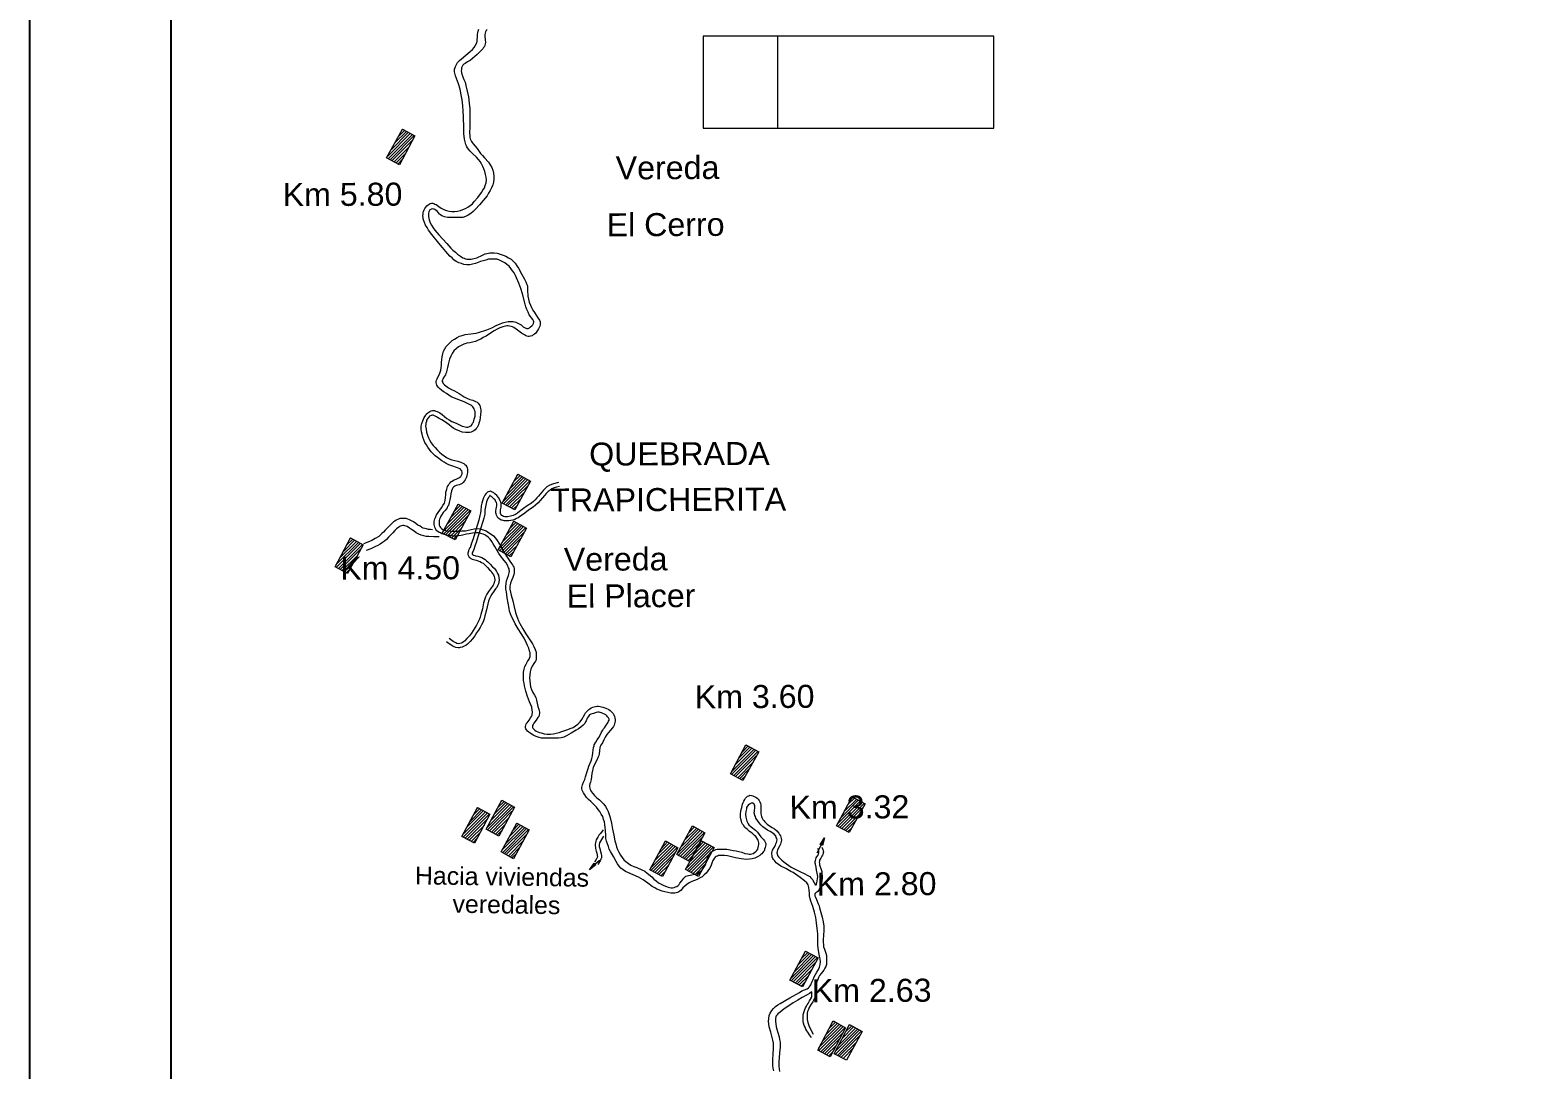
# Model space of a CAD drawing. Header units: metres. Extents: x 227 to 376, y 149 to 264.
# Drawn here: x 227.17 to 237.99, y 242.1 to 249.68 of the extents above; entities that cross this region are included whole.
import ezdxf

# ---------------------------------------------------------------- set-up
doc = ezdxf.new("R2010")
doc.units = ezdxf.units.M
for name, color, linetype, lineweight in [('Cartografia', 251, 'Continuous', 13), ('Esquemas', 7, 'Continuous', 25), ('Quebrada', 4, 'Continuous', 13), ('textos', 7, 'Continuous', 13), ('Via', 21, 'Continuous', 13)]:
    doc.layers.add(name, color=color, linetype=linetype, lineweight=lineweight)
doc.styles.add('Textos Catografia', font='arial.ttf')

msp = doc.modelspace()

# ---------------------------------------------------------------- linework, layer by layer
at = {"layer": 'Cartografia'}
for points in [[(232.083, 249.632), (232.083, 248.963), (234.2, 248.963), (234.2, 249.632)], [(229.775, 248.745), (229.89, 248.955), (229.981, 248.906), (229.868, 248.694)], [(230.617, 246.229), (230.732, 246.439), (230.825, 246.388), (230.71, 246.179)], [(230.181, 246.011), (230.296, 246.221), (230.389, 246.173), (230.274, 245.961)], [(230.589, 245.888), (230.703, 246.098), (230.794, 246.047), (230.681, 245.838)], [(229.4, 245.765), (229.513, 245.975), (229.604, 245.926), (229.491, 245.715)], [(232.281, 244.256), (232.394, 244.468), (232.487, 244.417), (232.372, 244.208)], [(233.054, 243.877), (233.169, 244.089), (233.262, 244.038), (233.147, 243.828)], [(230.324, 243.8), (230.437, 244.01), (230.528, 243.962), (230.415, 243.75)], [(230.502, 243.853), (230.615, 244.064), (230.708, 244.014), (230.593, 243.802)], [(230.609, 243.687), (230.724, 243.897), (230.814, 243.849), (230.701, 243.637)], [(231.89, 243.667), (232.005, 243.877), (232.095, 243.826), (231.983, 243.617)], [(231.694, 243.556), (231.807, 243.768), (231.898, 243.717), (231.785, 243.508)], [(231.954, 243.558), (232.069, 243.768), (232.162, 243.719), (232.047, 243.508)], [(232.935, 243.742), (232.967, 243.79), (232.951, 243.734)], [(231.301, 243.592), (231.254, 243.556), (231.287, 243.604)], [(232.715, 242.753), (232.828, 242.963), (232.921, 242.914), (232.806, 242.703)], [(232.917, 242.243), (233.03, 242.455), (233.12, 242.404), (233.007, 242.194)], [(233.036, 242.216), (233.149, 242.428), (233.241, 242.378), (233.126, 242.168)]]:
    msp.add_lwpolyline(points, close=True, dxfattribs=at)
for points in [[(232.624, 249.632), (232.624, 248.963)], [(229.886, 248.949), (229.89, 248.955)], [(229.784, 248.759), (229.947, 248.924)], [(229.786, 248.739), (229.963, 248.916)], [(229.8, 248.731), (229.977, 248.908)], [(229.81, 248.807), (229.933, 248.93)], [(229.814, 248.723), (229.965, 248.874)], [(229.834, 248.854), (229.921, 248.938)], [(229.86, 248.9), (229.905, 248.946)], [(229.828, 248.714), (229.939, 248.827)], [(229.842, 248.708), (229.915, 248.779)], [(229.856, 248.7), (229.888, 248.733)], [(230.627, 246.243), (230.79, 246.409)], [(230.627, 246.223), (230.804, 246.401)], [(230.641, 246.215), (230.818, 246.392)], [(230.651, 246.29), (230.776, 246.415)], [(230.655, 246.209), (230.806, 246.358)], [(230.677, 246.338), (230.762, 246.423)], [(230.701, 246.384), (230.748, 246.431)], [(230.728, 246.433), (230.734, 246.439)], [(230.671, 246.201), (230.782, 246.312)], [(230.683, 246.193), (230.756, 246.263)], [(230.189, 246.025), (230.354, 246.191)], [(230.193, 246.005), (230.369, 246.183)], [(230.205, 245.999), (230.383, 246.175)], [(230.215, 246.074), (230.34, 246.199)], [(230.219, 245.991), (230.371, 246.142)], [(230.242, 246.122), (230.326, 246.205)], [(230.268, 246.169), (230.312, 246.213)], [(230.292, 246.215), (230.298, 246.221)], [(230.697, 246.185), (230.73, 246.215)], [(230.235, 245.983), (230.346, 246.094)], [(230.25, 245.975), (230.32, 246.047)], [(230.597, 245.902), (230.762, 246.068)], [(230.599, 245.882), (230.776, 246.06)], [(230.613, 245.874), (230.79, 246.052)], [(230.623, 245.949), (230.748, 246.074)], [(230.649, 245.997), (230.734, 246.082)], [(230.673, 246.043), (230.72, 246.09)], [(230.699, 246.092), (230.705, 246.098)], [(229.406, 245.779), (229.572, 245.945)], [(229.408, 245.759), (229.586, 245.937)], [(229.422, 245.751), (229.6, 245.928)], [(229.433, 245.828), (229.558, 245.953)], [(229.459, 245.874), (229.543, 245.961)], [(229.483, 245.922), (229.529, 245.967)], [(229.509, 245.969), (229.515, 245.975)], [(230.262, 245.967), (230.294, 245.999)], [(230.627, 245.868), (230.778, 246.017)], [(230.641, 245.86), (230.752, 245.971)], [(229.437, 245.745), (229.588, 245.896)], [(229.451, 245.737), (229.562, 245.848)], [(230.655, 245.852), (230.728, 245.922)], [(230.669, 245.844), (230.701, 245.874)], [(229.465, 245.729), (229.535, 245.799)], [(229.481, 245.721), (229.511, 245.753)], [(232.289, 244.27), (232.453, 244.436)], [(232.289, 244.25), (232.467, 244.428)], [(232.305, 244.244), (232.481, 244.419)], [(232.313, 244.319), (232.438, 244.444)], [(232.34, 244.367), (232.424, 244.452)], [(232.366, 244.413), (232.41, 244.46)], [(232.39, 244.462), (232.396, 244.466)], [(232.319, 244.236), (232.469, 244.387)], [(232.334, 244.228), (232.444, 244.339)], [(232.348, 244.22), (232.418, 244.292)], [(232.362, 244.214), (232.392, 244.244)], [(233.165, 244.083), (233.171, 244.087)], [(230.33, 243.814), (230.496, 243.98)], [(230.356, 243.863), (230.482, 243.988)], [(230.383, 243.909), (230.467, 243.994)], [(230.409, 243.957), (230.453, 244.002)], [(230.435, 244.004), (230.439, 244.01)], [(230.51, 243.867), (230.673, 244.032)], [(230.51, 243.847), (230.687, 244.024)], [(230.524, 243.84), (230.701, 244.016)], [(230.534, 243.915), (230.659, 244.04)], [(230.54, 243.832), (230.689, 243.984)], [(230.56, 243.962), (230.645, 244.046)], [(230.586, 244.01), (230.631, 244.054)], [(230.611, 244.056), (230.617, 244.062)], [(233.062, 243.891), (233.227, 244.056)], [(233.064, 243.873), (233.241, 244.048)], [(233.078, 243.865), (233.255, 244.04)], [(233.088, 243.939), (233.213, 244.064)], [(233.092, 243.857), (233.243, 244.008)], [(233.114, 243.986), (233.199, 244.07)], [(233.138, 244.034), (233.185, 244.079)], [(230.334, 243.794), (230.51, 243.972)], [(230.348, 243.786), (230.524, 243.964)], [(230.361, 243.778), (230.512, 243.931)], [(230.377, 243.772), (230.488, 243.883)], [(230.552, 243.824), (230.665, 243.935)], [(230.568, 243.816), (230.639, 243.887)], [(230.643, 243.748), (230.768, 243.873)], [(230.669, 243.796), (230.754, 243.881)], [(230.695, 243.844), (230.74, 243.889)], [(230.72, 243.891), (230.726, 243.897)], [(232.001, 243.871), (232.005, 243.875)], [(233.108, 243.849), (233.219, 243.96)], [(233.12, 243.84), (233.193, 243.913)], [(230.391, 243.764), (230.461, 243.834)], [(230.405, 243.756), (230.435, 243.788)], [(230.582, 243.808), (230.613, 243.84)], [(230.617, 243.701), (230.782, 243.865)], [(230.619, 243.681), (230.796, 243.859)], [(230.633, 243.673), (230.81, 243.851)], [(230.647, 243.667), (230.798, 243.816)], [(230.663, 243.659), (230.774, 243.77)], [(231.353, 243.849), (231.335, 243.822), (231.323, 243.808), (231.315, 243.794), (231.309, 243.786), (231.303, 243.776), (231.299, 243.766), (231.297, 243.754), (231.295, 243.744), (231.295, 243.732), (231.297, 243.721), (231.297, 243.711), (231.303, 243.693), (231.307, 243.679), (231.309, 243.665), (231.309, 243.659), (231.311, 243.655), (231.309, 243.647), (231.309, 243.643), (231.307, 243.639), (231.303, 243.633), (231.301, 243.627), (231.291, 243.615)], [(231.357, 243.802), (231.341, 243.778), (231.333, 243.766), (231.327, 243.754), (231.325, 243.742), (231.325, 243.727), (231.329, 243.713), (231.331, 243.699), (231.339, 243.673), (231.341, 243.659), (231.341, 243.645), (231.337, 243.633), (231.331, 243.621), (231.323, 243.608), (231.315, 243.596)], [(231.803, 243.762), (231.809, 243.766)], [(231.898, 243.679), (232.061, 243.844)], [(231.9, 243.661), (232.077, 243.836)], [(231.914, 243.653), (232.091, 243.828)], [(231.924, 243.727), (232.047, 243.853)], [(231.928, 243.645), (232.079, 243.796)], [(231.948, 243.776), (232.035, 243.861)], [(231.974, 243.822), (232.019, 243.869)], [(232.065, 243.762), (232.071, 243.768)], [(233.134, 243.834), (233.167, 243.865)], [(230.677, 243.651), (230.748, 243.723)], [(230.689, 243.643), (230.722, 243.675)], [(231.7, 243.572), (231.866, 243.736)], [(231.702, 243.552), (231.88, 243.73)], [(231.716, 243.544), (231.894, 243.721)], [(231.726, 243.619), (231.851, 243.744)], [(231.73, 243.536), (231.882, 243.687)], [(231.753, 243.667), (231.837, 243.752)], [(231.779, 243.713), (231.823, 243.76)], [(231.942, 243.637), (232.053, 243.748)], [(231.956, 243.631), (232.029, 243.701)], [(231.962, 243.572), (232.128, 243.736)], [(231.966, 243.552), (232.142, 243.73)], [(231.97, 243.623), (232.003, 243.655)], [(231.978, 243.544), (232.156, 243.721)], [(231.989, 243.619), (232.114, 243.744)], [(231.993, 243.538), (232.144, 243.687)], [(232.015, 243.667), (232.1, 243.752)], [(232.041, 243.715), (232.085, 243.76)], [(232.943, 243.738), (232.911, 243.677)], [(231.293, 243.598), (231.327, 243.627)], [(231.744, 243.528), (231.855, 243.641)], [(231.759, 243.522), (231.831, 243.592)], [(232.009, 243.53), (232.12, 243.641)], [(232.023, 243.522), (232.093, 243.592)], [(232.035, 243.514), (232.067, 243.546)], [(231.775, 243.514), (231.805, 243.544)], [(232.723, 242.767), (232.886, 242.931)], [(232.723, 242.747), (232.9, 242.925)], [(232.739, 242.739), (232.915, 242.917)], [(232.749, 242.814), (232.872, 242.939)], [(232.773, 242.862), (232.858, 242.947)], [(232.8, 242.91), (232.844, 242.955)], [(232.824, 242.957), (232.83, 242.963)], [(232.753, 242.731), (232.902, 242.882)], [(232.767, 242.725), (232.878, 242.836)], [(232.781, 242.717), (232.852, 242.787)], [(232.796, 242.709), (232.826, 242.741)], [(232.923, 242.259), (233.088, 242.422)], [(232.925, 242.239), (233.102, 242.414)], [(232.939, 242.231), (233.116, 242.408)], [(232.949, 242.305), (233.074, 242.43)], [(232.953, 242.223), (233.104, 242.374)], [(232.975, 242.354), (233.06, 242.438)], [(233.001, 242.4), (233.046, 242.446)], [(233.026, 242.448), (233.032, 242.452)], [(233.044, 242.233), (233.207, 242.396)], [(233.046, 242.212), (233.221, 242.39)], [(233.06, 242.204), (233.237, 242.382)], [(233.07, 242.279), (233.195, 242.404)], [(233.094, 242.327), (233.179, 242.412)], [(233.12, 242.376), (233.165, 242.42)], [(233.145, 242.422), (233.151, 242.426)], [(232.967, 242.216), (233.078, 242.327)], [(232.981, 242.208), (233.054, 242.279)], [(233.074, 242.198), (233.225, 242.348)], [(233.088, 242.19), (233.199, 242.301)], [(233.102, 242.182), (233.173, 242.253)], [(232.997, 242.2), (233.028, 242.231)]]:
    msp.add_lwpolyline(points, dxfattribs=at)
for points in [[(232.935, 243.742), (232.967, 243.79), (232.951, 243.734)], [(231.301, 243.592), (231.254, 243.556), (231.287, 243.604)]]:
    msp.add_solid(points, dxfattribs=at)
at = {"layer": 'Esquemas'}
for points in [[(227.174, 264.129), (257.815, 264.129), (257.815, 234.131), (227.174, 234.131)], [(228.203, 234.774), (243.042, 234.774), (243.042, 261.345), (228.203, 261.345)]]:
    msp.add_lwpolyline(points, close=True, dxfattribs=at)
at = {"layer": 'Quebrada'}
for points in [[(231.028, 246.38), (230.992, 246.37), (230.976, 246.364), (230.96, 246.358), (230.944, 246.348), (230.931, 246.336), (230.919, 246.324), (230.907, 246.31), (230.883, 246.281), (230.871, 246.267), (230.859, 246.253), (230.845, 246.241), (230.831, 246.229), (230.8, 246.209), (230.772, 246.189), (230.744, 246.167), (230.73, 246.156), (230.714, 246.146), (230.697, 246.14), (230.677, 246.134), (230.657, 246.13), (230.637, 246.13), (230.627, 246.132), (230.619, 246.136), (230.613, 246.14), (230.609, 246.146), (230.605, 246.152), (230.605, 246.179), (230.609, 246.199), (230.609, 246.229), (230.607, 246.237), (230.603, 246.245), (230.601, 246.253), (230.591, 246.269), (230.578, 246.284), (230.564, 246.298), (230.556, 246.304), (230.548, 246.31), (230.54, 246.312), (230.532, 246.316), (230.524, 246.314), (230.516, 246.312), (230.51, 246.308), (230.504, 246.302), (230.498, 246.296), (230.492, 246.288), (230.482, 246.267), (230.474, 246.247), (230.469, 246.229), (230.465, 246.209), (230.461, 246.175), (230.459, 246.158), (230.455, 246.14), (230.447, 246.106), (230.425, 246.035), (230.405, 245.969), (230.393, 245.937), (230.383, 245.904)], [(231.036, 246.35), (231.014, 246.346), (230.996, 246.34), (230.98, 246.334), (230.966, 246.324), (230.952, 246.314), (230.938, 246.3), (230.925, 246.284), (230.911, 246.267), (230.895, 246.249), (230.879, 246.231), (230.861, 246.215), (230.843, 246.199), (230.825, 246.187), (230.806, 246.175), (230.772, 246.148), (230.754, 246.136), (230.734, 246.122), (230.722, 246.116), (230.71, 246.11), (230.695, 246.106), (230.681, 246.102), (230.665, 246.1), (230.633, 246.1), (230.617, 246.104), (230.609, 246.106), (230.603, 246.11), (230.593, 246.116), (230.586, 246.122), (230.58, 246.132), (230.576, 246.142), (230.574, 246.15), (230.572, 246.158), (230.572, 246.173), (230.574, 246.187), (230.576, 246.199), (230.578, 246.209), (230.578, 246.225), (230.576, 246.233), (230.572, 246.239), (230.57, 246.245), (230.566, 246.253), (230.56, 246.259), (230.552, 246.265), (230.546, 246.271), (230.54, 246.277), (230.532, 246.281), (230.53, 246.284), (230.528, 246.284), (230.524, 246.279), (230.522, 246.277), (230.52, 246.273), (230.514, 246.263), (230.508, 246.251), (230.504, 246.239), (230.5, 246.227), (230.496, 246.203), (230.492, 246.177), (230.49, 246.148), (230.484, 246.12), (230.476, 246.094), (230.459, 246.041), (230.443, 245.991), (230.429, 245.941), (230.419, 245.916), (230.411, 245.89), (230.405, 245.878), (230.401, 245.872), (230.399, 245.866), (230.399, 245.856), (230.405, 245.852), (230.409, 245.85), (230.417, 245.848), (230.423, 245.846), (230.441, 245.842), (230.455, 245.838), (230.469, 245.832), (230.482, 245.826), (230.494, 245.818), (230.504, 245.809), (230.514, 245.801), (230.53, 245.783), (230.546, 245.765), (230.558, 245.755), (230.568, 245.743), (230.576, 245.731), (230.584, 245.717), (230.591, 245.703), (230.593, 245.686), (230.595, 245.67), (230.593, 245.654), (230.591, 245.64), (230.584, 245.626), (230.578, 245.614), (230.57, 245.604), (230.554, 245.583), (230.542, 245.565), (230.532, 245.549), (230.524, 245.533), (230.518, 245.515), (230.512, 245.495), (230.504, 245.452), (230.492, 245.408), (230.486, 245.386), (230.478, 245.364), (230.467, 245.343), (230.457, 245.323), (230.445, 245.303), (230.431, 245.283), (230.417, 245.261), (230.401, 245.241), (230.385, 245.22), (230.375, 245.21), (230.365, 245.2), (230.352, 245.192), (230.34, 245.186), (230.326, 245.18), (230.312, 245.176), (230.304, 245.174), (230.296, 245.174), (230.28, 245.178), (230.268, 245.182), (230.254, 245.188), (230.244, 245.196), (230.231, 245.204), (230.211, 245.218)], [(230.11, 246.035), (230.094, 246.037), (230.08, 246.037), (230.066, 246.041), (230.054, 246.043), (230.042, 246.047), (230.032, 246.052), (230.02, 246.06), (230.003, 246.068), (229.989, 246.08), (229.971, 246.092), (229.953, 246.102), (229.943, 246.108), (229.931, 246.112), (229.917, 246.116), (229.903, 246.118), (229.888, 246.118), (229.872, 246.116), (229.858, 246.11), (229.846, 246.106), (229.836, 246.098), (229.826, 246.092), (229.81, 246.078), (229.794, 246.062), (229.78, 246.047), (229.765, 246.031), (229.753, 246.017), (229.741, 246.007), (229.731, 245.997), (229.719, 245.987), (229.693, 245.971), (229.667, 245.957), (229.638, 245.945), (229.608, 245.932)], [(230.159, 245.983), (230.12, 245.983), (230.082, 245.985), (230.064, 245.987), (230.046, 245.991), (230.028, 245.995), (230.009, 246.003), (229.991, 246.013), (229.975, 246.025), (229.957, 246.037), (229.941, 246.047), (229.925, 246.058), (229.917, 246.062), (229.909, 246.064), (229.901, 246.066), (229.893, 246.066), (229.884, 246.064), (229.876, 246.062), (229.87, 246.058), (229.864, 246.054), (229.848, 246.041), (229.834, 246.029), (229.82, 246.013), (229.79, 245.981), (229.775, 245.965), (229.759, 245.953), (229.745, 245.941), (229.729, 245.93), (229.711, 245.92), (229.695, 245.912), (229.66, 245.896), (229.626, 245.884)], [(230.383, 245.906), (230.379, 245.9), (230.377, 245.894), (230.373, 245.884), (230.371, 245.88), (230.369, 245.872), (230.367, 245.864), (230.367, 245.854), (230.371, 245.844), (230.377, 245.836), (230.383, 245.83), (230.389, 245.826), (230.399, 245.82), (230.409, 245.818), (230.419, 245.815), (230.427, 245.813), (230.435, 245.811), (230.447, 245.807), (230.457, 245.803), (230.467, 245.797), (230.478, 245.791), (230.494, 245.777), (230.51, 245.761), (230.524, 245.743), (230.534, 245.735), (230.54, 245.727), (230.548, 245.717), (230.554, 245.707), (230.56, 245.694), (230.562, 245.684), (230.564, 245.672), (230.564, 245.662), (230.56, 245.652), (230.556, 245.642), (230.552, 245.632), (230.546, 245.624), (230.518, 245.585), (230.506, 245.565), (230.496, 245.545), (230.488, 245.525), (230.482, 245.503), (230.474, 245.458), (230.463, 245.418), (230.457, 245.398), (230.449, 245.378), (230.441, 245.358), (230.431, 245.339), (230.419, 245.319), (230.407, 245.301), (230.393, 245.281), (230.379, 245.261), (230.361, 245.243), (230.344, 245.224), (230.336, 245.218), (230.326, 245.212), (230.318, 245.208), (230.308, 245.206), (230.298, 245.204), (230.288, 245.206), (230.28, 245.21), (230.27, 245.216), (230.26, 245.22), (230.25, 245.228), (230.231, 245.243)]]:
    msp.add_lwpolyline(points, dxfattribs=at)
at = {"layer": 'Via'}
for points in [[(232.597, 242.091), (232.593, 242.111), (232.591, 242.131), (232.591, 242.173), (232.593, 242.214), (232.595, 242.254), (232.595, 242.294), (232.591, 242.314), (232.586, 242.335), (232.576, 242.373), (232.564, 242.413), (232.56, 242.433), (232.558, 242.452), (232.56, 242.474), (232.564, 242.494), (232.57, 242.512), (232.582, 242.53), (232.595, 242.546), (232.609, 242.561), (232.627, 242.573), (232.643, 242.583), (232.714, 242.623), (232.784, 242.663), (232.802, 242.674), (232.82, 242.682), (232.839, 242.69), (232.849, 242.696), (232.855, 242.702), (232.861, 242.71), (232.867, 242.718), (232.875, 242.738), (232.883, 242.756), (232.891, 242.776), (232.911, 242.811), (232.923, 242.829), (232.931, 242.847), (232.935, 242.867), (232.938, 242.887), (232.935, 242.908), (232.931, 242.928), (232.923, 242.968), (232.921, 242.986), (232.919, 243.008), (232.917, 243.089), (232.913, 243.129), (232.909, 243.17), (232.903, 243.21), (232.893, 243.249), (232.881, 243.289), (232.867, 243.327), (232.861, 243.345), (232.857, 243.366), (232.857, 243.386), (232.855, 243.408), (232.853, 243.428), (232.851, 243.438), (232.847, 243.446), (232.843, 243.454), (232.837, 243.462), (232.82, 243.476), (232.788, 243.501), (232.754, 243.525), (232.738, 243.537), (232.72, 243.545), (232.685, 243.565), (232.649, 243.583), (232.631, 243.595), (232.615, 243.608), (232.607, 243.616), (232.601, 243.624), (232.595, 243.632), (232.591, 243.64), (232.586, 243.65), (232.584, 243.66), (232.582, 243.67), (232.582, 243.68), (232.586, 243.69), (232.588, 243.7), (232.599, 243.719), (232.609, 243.737), (232.613, 243.745), (232.617, 243.755), (232.619, 243.765), (232.621, 243.775), (232.619, 243.785), (232.615, 243.793), (232.611, 243.803), (232.605, 243.809), (232.599, 243.817), (232.591, 243.823), (232.57, 243.836), (232.552, 243.846), (232.534, 243.858), (232.516, 243.87), (232.502, 243.884), (232.49, 243.9), (232.478, 243.916), (232.465, 243.934), (232.463, 243.945), (232.459, 243.953), (232.457, 243.965), (232.455, 243.973), (232.457, 243.985), (232.457, 243.993), (232.459, 244.003), (232.459, 244.025), (232.453, 244.033), (232.451, 244.039), (232.447, 244.041), (232.443, 244.043), (232.439, 244.045), (232.433, 244.043), (232.429, 244.041), (232.419, 244.035), (232.409, 244.027), (232.403, 244.019), (232.399, 244.011), (232.397, 244.001), (232.393, 243.981), (232.391, 243.961), (232.393, 243.94), (232.395, 243.93), (232.397, 243.92), (232.401, 243.91), (232.405, 243.902), (232.409, 243.892), (232.415, 243.884), (232.431, 243.87), (232.463, 243.846), (232.478, 243.83), (232.49, 243.815), (232.502, 243.797), (232.516, 243.783), (232.524, 243.775), (232.53, 243.767), (232.534, 243.759), (232.538, 243.749), (232.538, 243.739), (232.536, 243.729), (232.534, 243.719), (232.53, 243.708), (232.528, 243.698), (232.522, 243.69), (232.516, 243.682), (232.51, 243.674), (232.502, 243.668), (232.496, 243.662), (232.478, 243.65), (232.459, 243.642), (232.439, 243.636), (232.419, 243.634), (232.397, 243.632), (232.379, 243.634), (232.359, 243.636), (232.318, 243.644), (232.28, 243.654), (232.26, 243.658), (232.237, 243.66), (232.217, 243.662), (232.205, 243.662), (232.195, 243.66), (232.187, 243.656), (232.177, 243.654), (232.169, 243.648), (232.163, 243.64), (232.157, 243.632), (232.153, 243.624), (232.145, 243.604), (232.137, 243.583), (232.129, 243.565), (232.116, 243.549), (232.104, 243.533), (232.09, 243.519), (232.074, 243.505), (232.056, 243.495), (232.038, 243.487), (231.999, 243.472), (231.981, 243.462), (231.963, 243.45), (231.949, 243.438), (231.935, 243.424), (231.921, 243.408), (231.913, 243.402), (231.905, 243.396), (231.895, 243.392), (231.886, 243.388), (231.876, 243.386), (231.846, 243.386), (231.824, 243.39), (231.804, 243.396), (231.784, 243.402), (231.765, 243.408), (231.745, 243.416), (231.729, 243.426), (231.711, 243.436), (231.679, 243.458), (231.644, 243.483), (231.628, 243.493), (231.61, 243.503), (231.572, 243.519), (231.533, 243.537), (231.515, 243.545), (231.499, 243.557), (231.483, 243.569), (231.469, 243.583), (231.459, 243.6), (231.447, 243.616), (231.428, 243.654), (231.408, 243.69), (231.398, 243.708), (231.392, 243.727), (231.384, 243.745), (231.378, 243.765), (231.374, 243.785), (231.372, 243.803), (231.37, 243.846), (231.368, 243.866), (231.366, 243.886), (231.362, 243.906), (231.356, 243.924), (231.35, 243.945), (231.34, 243.963), (231.33, 243.981), (231.318, 243.997), (231.305, 244.013), (231.291, 244.027), (231.263, 244.055), (231.247, 244.07), (231.233, 244.084), (231.219, 244.102), (231.209, 244.118), (231.205, 244.128), (231.201, 244.138), (231.199, 244.146), (231.199, 244.156), (231.201, 244.166), (231.203, 244.177), (231.211, 244.195), (231.219, 244.215), (231.225, 244.235), (231.237, 244.273), (231.243, 244.294), (231.249, 244.312), (231.265, 244.35), (231.271, 244.368), (231.275, 244.388), (231.279, 244.408), (231.281, 244.429), (231.283, 244.449), (231.287, 244.459), (231.289, 244.467), (231.299, 244.487), (231.309, 244.503), (231.322, 244.521), (231.332, 244.538), (231.34, 244.556), (231.35, 244.574), (231.356, 244.584), (231.362, 244.592), (231.376, 244.61), (231.382, 244.62), (231.388, 244.628), (231.392, 244.639), (231.396, 244.647), (231.396, 244.655), (231.392, 244.663), (231.386, 244.671), (231.38, 244.679), (231.372, 244.685), (231.362, 244.691), (231.352, 244.697), (231.342, 244.701), (231.332, 244.703), (231.324, 244.705), (231.314, 244.705), (231.303, 244.703), (231.283, 244.697), (231.263, 244.691), (231.255, 244.685), (231.249, 244.679), (231.243, 244.671), (231.237, 244.661), (231.229, 244.643), (231.225, 244.634), (231.219, 244.624), (231.213, 244.616), (231.207, 244.61), (231.19, 244.596), (231.174, 244.584), (231.156, 244.574), (231.12, 244.552), (231.104, 244.542), (231.086, 244.532), (231.067, 244.523), (231.047, 244.519), (231.027, 244.517), (231.007, 244.517), (230.965, 244.515), (230.924, 244.515), (230.904, 244.517), (230.886, 244.521), (230.866, 244.528), (230.847, 244.536), (230.829, 244.548), (230.811, 244.56), (230.803, 244.568), (230.795, 244.576), (230.791, 244.584), (230.787, 244.592), (230.787, 244.602), (230.789, 244.61), (230.793, 244.62), (230.799, 244.628), (230.813, 244.647), (230.825, 244.665), (230.831, 244.673), (230.835, 244.683), (230.837, 244.691), (230.839, 244.701), (230.839, 244.709), (230.837, 244.721), (230.833, 244.741), (230.827, 244.76), (230.817, 244.78), (230.803, 244.82), (230.791, 244.858), (230.781, 244.897), (230.777, 244.917), (230.773, 244.937), (230.773, 244.998), (230.777, 245.018), (230.783, 245.038), (230.793, 245.056), (230.803, 245.074), (230.813, 245.092), (230.817, 245.1), (230.821, 245.111), (230.821, 245.141), (230.817, 245.151), (230.811, 245.171), (230.803, 245.191), (230.795, 245.209), (230.777, 245.246), (230.735, 245.312), (230.712, 245.349), (230.694, 245.385), (230.686, 245.403), (230.678, 245.423), (230.672, 245.441), (230.668, 245.462), (230.66, 245.5), (230.654, 245.54), (230.648, 245.583), (230.644, 245.603), (230.644, 245.621), (230.646, 245.643), (230.65, 245.663), (230.664, 245.702), (230.668, 245.722), (230.67, 245.732), (230.668, 245.74), (230.668, 245.75), (230.664, 245.758), (230.656, 245.776), (230.646, 245.794), (230.632, 245.811), (230.605, 245.845), (230.593, 245.863), (230.583, 245.879), (230.563, 245.913), (230.553, 245.932), (230.541, 245.95), (230.529, 245.966), (230.515, 245.98), (230.498, 245.992), (230.49, 245.998), (230.48, 246.002), (230.462, 246.008), (230.442, 246.012), (230.42, 246.012), (230.4, 246.01), (230.377, 246.006), (230.357, 246.002), (230.319, 245.992), (230.299, 245.99), (230.279, 245.988), (230.258, 245.988), (230.24, 245.992), (230.218, 245.994), (230.198, 246), (230.178, 246.006), (230.168, 246.012), (230.158, 246.016), (230.149, 246.022), (230.141, 246.028), (230.135, 246.037), (230.131, 246.043), (230.127, 246.053), (230.125, 246.063), (230.123, 246.073), (230.123, 246.095), (230.125, 246.105), (230.127, 246.115), (230.131, 246.125), (230.139, 246.143), (230.151, 246.16), (230.176, 246.196), (230.186, 246.212), (230.196, 246.23), (230.202, 246.248), (230.204, 246.269), (230.206, 246.289), (230.208, 246.309), (230.214, 246.331), (230.22, 246.351), (230.226, 246.359), (230.23, 246.369), (230.238, 246.377), (230.244, 246.384), (230.252, 246.39), (230.262, 246.396), (230.283, 246.404), (230.301, 246.414), (230.309, 246.418), (230.317, 246.424), (230.321, 246.434), (230.325, 246.442), (230.325, 246.454), (230.323, 246.464), (230.319, 246.47), (230.311, 246.478), (230.303, 246.482), (230.293, 246.486), (230.25, 246.501), (230.228, 246.509), (230.21, 246.517), (230.194, 246.527), (230.178, 246.537), (230.145, 246.561), (230.129, 246.575), (230.115, 246.589), (230.101, 246.603), (230.089, 246.62), (230.075, 246.638), (230.065, 246.654), (230.055, 246.672), (230.047, 246.69), (230.039, 246.71), (230.034, 246.731), (230.03, 246.749), (230.028, 246.769), (230.028, 246.789), (230.032, 246.809), (230.039, 246.829), (230.049, 246.852), (230.061, 246.87), (230.067, 246.88), (230.075, 246.886), (230.083, 246.892), (230.091, 246.898), (230.099, 246.902), (230.109, 246.904), (230.125, 246.904), (230.135, 246.9), (230.143, 246.898), (230.162, 246.886), (230.18, 246.874), (230.198, 246.86), (230.214, 246.846), (230.232, 246.835), (230.25, 246.825), (230.269, 246.817), (230.287, 246.809), (230.307, 246.799), (230.327, 246.791), (230.339, 246.787), (230.347, 246.785), (230.357, 246.783), (230.367, 246.783), (230.375, 246.785), (230.383, 246.789), (230.392, 246.793), (230.398, 246.801), (230.402, 246.811), (230.408, 246.819), (230.412, 246.829), (230.414, 246.841), (230.42, 246.864), (230.42, 246.898), (230.416, 246.906), (230.414, 246.916), (230.408, 246.924), (230.404, 246.932), (230.396, 246.938), (230.388, 246.944), (230.379, 246.948), (230.361, 246.958), (230.341, 246.967), (230.301, 246.981), (230.281, 246.989), (230.264, 246.997), (230.246, 247.005), (230.228, 247.015), (230.212, 247.027), (230.194, 247.039), (230.178, 247.051), (230.16, 247.065), (230.154, 247.073), (230.145, 247.082), (230.141, 247.09), (230.139, 247.098), (230.137, 247.108), (230.137, 247.116), (230.139, 247.126), (230.143, 247.136), (230.162, 247.176), (230.17, 247.197), (230.174, 247.215), (230.176, 247.235), (230.176, 247.255), (230.178, 247.277), (230.18, 247.295), (230.184, 247.316), (230.19, 247.336), (230.2, 247.354), (230.21, 247.37), (230.224, 247.386), (230.238, 247.4), (230.254, 247.414), (230.271, 247.425), (230.289, 247.437), (230.307, 247.445), (230.327, 247.451), (230.347, 247.457), (230.388, 247.463), (230.428, 247.469), (230.446, 247.473), (230.466, 247.479), (230.484, 247.485), (230.505, 247.491), (230.541, 247.507), (230.579, 247.525), (230.599, 247.533), (230.62, 247.542), (230.64, 247.548), (230.66, 247.552), (230.68, 247.554), (230.698, 247.554), (230.708, 247.55), (230.718, 247.548), (230.737, 247.539), (230.755, 247.529), (230.771, 247.515), (230.779, 247.509), (230.789, 247.505), (230.797, 247.501), (230.803, 247.501), (230.807, 247.503), (230.817, 247.507), (230.825, 247.513), (230.833, 247.521), (230.841, 247.529), (230.845, 247.539), (230.847, 247.55), (230.845, 247.558), (230.841, 247.568), (230.815, 247.602), (230.807, 247.62), (230.797, 247.64), (230.791, 247.659), (230.785, 247.679), (230.765, 247.755), (230.753, 247.794), (230.739, 247.832), (230.722, 247.87), (230.714, 247.889), (230.704, 247.907), (230.692, 247.923), (230.68, 247.939), (230.668, 247.955), (230.652, 247.969), (230.636, 247.981), (230.618, 247.991), (230.599, 247.999), (230.581, 248.006), (230.559, 248.008), (230.539, 248.008), (230.519, 248.006), (230.498, 248.001), (230.478, 247.995), (230.46, 247.989), (230.422, 247.975), (230.402, 247.971), (230.381, 247.967), (230.361, 247.967), (230.339, 247.969), (230.321, 247.975), (230.301, 247.981), (230.283, 247.991), (230.266, 248.003), (230.252, 248.016), (230.236, 248.03), (230.208, 248.062), (230.182, 248.092), (230.156, 248.125), (230.105, 248.187), (230.081, 248.219), (230.071, 248.238), (230.059, 248.256), (230.051, 248.274), (230.043, 248.294), (230.041, 248.302), (230.041, 248.312), (230.039, 248.324), (230.041, 248.334), (230.041, 248.344), (230.045, 248.355), (230.049, 248.367), (230.055, 248.377), (230.061, 248.387), (230.069, 248.395), (230.077, 248.403), (230.085, 248.409), (230.093, 248.413), (230.103, 248.415), (230.111, 248.415), (230.119, 248.413), (230.127, 248.409), (230.137, 248.405), (230.156, 248.391), (230.174, 248.379), (230.192, 248.369), (230.212, 248.363), (230.23, 248.357), (230.25, 248.355), (230.271, 248.355), (230.291, 248.357), (230.313, 248.363), (230.331, 248.369), (230.351, 248.377), (230.367, 248.387), (230.383, 248.399), (230.4, 248.411), (230.414, 248.427), (230.44, 248.457), (230.466, 248.492), (230.476, 248.51), (230.488, 248.526), (230.494, 248.544), (230.501, 248.564), (230.503, 248.585), (230.501, 248.605), (230.496, 248.625), (230.49, 248.645), (230.484, 248.665), (230.476, 248.683), (230.466, 248.702), (230.456, 248.718), (230.444, 248.734), (230.43, 248.75), (230.402, 248.778), (230.385, 248.794), (230.373, 248.808), (230.361, 248.825), (230.357, 248.833), (230.353, 248.843), (230.347, 248.863), (230.343, 248.883), (230.339, 248.923), (230.339, 248.964), (230.335, 249.044), (230.333, 249.085), (230.331, 249.125), (230.325, 249.168), (230.319, 249.206), (230.311, 249.246), (230.299, 249.285), (230.285, 249.323), (230.277, 249.343), (230.273, 249.363), (230.271, 249.373), (230.271, 249.393), (230.275, 249.404), (230.277, 249.412), (230.283, 249.422), (230.293, 249.44), (230.307, 249.454), (230.321, 249.468), (230.353, 249.494), (230.385, 249.521), (230.4, 249.535), (230.414, 249.549), (230.424, 249.567), (230.432, 249.585), (230.434, 249.595), (230.436, 249.605), (230.438, 249.628), (230.438, 249.648), (230.44, 249.658), (230.442, 249.668), (230.444, 249.676), (230.448, 249.684)], [(230.507, 249.682), (230.501, 249.674), (230.496, 249.664), (230.494, 249.654), (230.492, 249.644), (230.492, 249.632), (230.494, 249.607), (230.496, 249.587), (230.494, 249.577), (230.492, 249.567), (230.488, 249.557), (230.482, 249.549), (230.476, 249.541), (230.468, 249.531), (230.452, 249.515), (230.434, 249.5), (230.418, 249.484), (230.402, 249.47), (230.385, 249.456), (230.365, 249.446), (230.347, 249.434), (230.339, 249.428), (230.331, 249.422), (230.327, 249.412), (230.321, 249.402), (230.321, 249.389), (230.319, 249.379), (230.321, 249.367), (230.323, 249.355), (230.331, 249.335), (230.339, 249.317), (230.347, 249.297), (230.353, 249.274), (230.363, 249.232), (230.371, 249.19), (230.377, 249.145), (230.381, 249.103), (230.381, 248.972), (230.379, 248.927), (230.381, 248.907), (230.381, 248.895), (230.383, 248.885), (230.388, 248.875), (230.394, 248.865), (230.398, 248.857), (230.406, 248.847), (230.434, 248.814), (230.46, 248.778), (230.474, 248.762), (230.488, 248.746), (230.517, 248.714), (230.531, 248.695), (230.541, 248.675), (230.549, 248.655), (230.555, 248.635), (230.557, 248.613), (230.557, 248.591), (230.555, 248.568), (230.549, 248.548), (230.539, 248.528), (230.531, 248.508), (230.519, 248.488), (230.507, 248.47), (230.494, 248.451), (230.48, 248.435), (230.452, 248.403), (230.422, 248.371), (230.406, 248.355), (230.388, 248.34), (230.369, 248.328), (230.351, 248.318), (230.331, 248.312), (230.309, 248.31), (230.264, 248.31), (230.22, 248.312), (230.196, 248.316), (230.186, 248.32), (230.178, 248.324), (230.168, 248.33), (230.16, 248.336), (230.145, 248.355), (230.137, 248.363), (230.127, 248.369), (230.123, 248.371), (230.117, 248.371), (230.107, 248.373), (230.101, 248.371), (230.097, 248.369), (230.091, 248.367), (230.089, 248.363), (230.085, 248.357), (230.083, 248.352), (230.081, 248.342), (230.081, 248.318), (230.083, 248.306), (230.085, 248.294), (230.093, 248.272), (230.103, 248.254), (230.115, 248.235), (230.127, 248.219), (230.156, 248.185), (230.214, 248.121), (230.244, 248.088), (230.258, 248.074), (230.277, 248.058), (230.293, 248.044), (230.313, 248.03), (230.331, 248.018), (230.341, 248.014), (230.351, 248.01), (230.361, 248.008), (230.371, 248.006), (230.392, 248.006), (230.412, 248.012), (230.432, 248.018), (230.474, 248.036), (230.494, 248.046), (230.517, 248.052), (230.527, 248.054), (230.559, 248.054), (230.581, 248.05), (230.603, 248.044), (230.624, 248.036), (230.644, 248.028), (230.664, 248.018), (230.682, 248.008), (230.698, 247.993), (230.712, 247.977), (230.724, 247.959), (230.737, 247.941), (230.759, 247.901), (230.779, 247.862), (230.791, 247.842), (230.797, 247.822), (230.801, 247.814), (230.803, 247.802), (230.803, 247.782), (230.805, 247.737), (230.809, 247.715), (230.815, 247.693), (230.823, 247.673), (230.831, 247.654), (230.841, 247.636), (230.854, 247.618), (230.878, 247.58), (230.884, 247.57), (230.89, 247.562), (230.894, 247.55), (230.894, 247.529), (230.892, 247.519), (230.888, 247.509), (230.882, 247.499), (230.87, 247.479), (230.862, 247.469), (230.854, 247.461), (230.843, 247.455), (230.835, 247.449), (230.825, 247.445), (230.815, 247.443), (230.807, 247.443), (230.797, 247.445), (230.787, 247.451), (230.779, 247.455), (230.759, 247.469), (230.739, 247.483), (230.72, 247.497), (230.702, 247.509), (230.692, 247.513), (230.682, 247.517), (230.672, 247.519), (230.662, 247.521), (230.652, 247.521), (230.642, 247.519), (230.622, 247.515), (230.601, 247.507), (230.581, 247.497), (230.559, 247.485), (230.539, 247.473), (230.501, 247.447), (230.48, 247.437), (230.462, 247.425), (230.442, 247.416), (230.422, 247.408), (230.402, 247.402), (230.381, 247.398), (230.359, 247.394), (230.339, 247.388), (230.319, 247.378), (230.299, 247.368), (230.283, 247.354), (230.266, 247.338), (230.254, 247.32), (230.244, 247.301), (230.234, 247.279), (230.228, 247.259), (230.224, 247.239), (230.22, 247.217), (230.214, 247.197), (230.212, 247.184), (230.208, 247.174), (230.204, 247.164), (230.196, 247.154), (230.184, 247.134), (230.182, 247.126), (230.18, 247.122), (230.18, 247.116), (230.184, 247.108), (230.188, 247.1), (230.196, 247.092), (230.206, 247.084), (230.226, 247.069), (230.248, 247.057), (230.269, 247.047), (230.305, 247.027), (230.341, 247.003), (230.361, 246.993), (230.381, 246.985), (230.404, 246.979), (230.424, 246.971), (230.434, 246.965), (230.442, 246.958), (230.448, 246.95), (230.454, 246.94), (230.458, 246.93), (230.46, 246.918), (230.462, 246.908), (230.462, 246.896), (230.46, 246.874), (230.458, 246.854), (230.454, 246.831), (230.448, 246.811), (230.444, 246.799), (230.44, 246.791), (230.434, 246.781), (230.428, 246.773), (230.42, 246.763), (230.412, 246.757), (230.402, 246.751), (230.392, 246.747), (230.381, 246.743), (230.349, 246.743), (230.327, 246.747), (230.305, 246.755), (230.285, 246.763), (230.266, 246.773), (230.248, 246.785), (230.23, 246.799), (230.196, 246.825), (230.178, 246.835), (230.158, 246.846), (230.147, 246.852), (230.139, 246.858), (230.129, 246.864), (230.119, 246.868), (230.115, 246.87), (230.109, 246.87), (230.103, 246.868), (230.099, 246.868), (230.089, 246.862), (230.081, 246.854), (230.073, 246.843), (230.067, 246.833), (230.065, 246.823), (230.061, 246.813), (230.061, 246.801), (230.059, 246.791), (230.063, 246.769), (230.067, 246.747), (230.073, 246.724), (230.081, 246.704), (230.091, 246.686), (230.101, 246.668), (230.115, 246.65), (230.129, 246.634), (230.143, 246.618), (230.16, 246.601), (230.178, 246.587), (230.194, 246.573), (230.212, 246.561), (230.23, 246.551), (230.25, 246.545), (230.273, 246.539), (230.295, 246.535), (230.317, 246.527), (230.327, 246.523), (230.337, 246.517), (230.345, 246.511), (230.353, 246.505), (230.359, 246.494), (230.363, 246.486), (230.365, 246.476), (230.365, 246.452), (230.363, 246.44), (230.361, 246.43), (230.357, 246.418), (230.353, 246.408), (230.347, 246.398), (230.341, 246.39), (230.333, 246.379), (230.325, 246.373), (230.315, 246.367), (230.305, 246.363), (230.295, 246.361), (230.283, 246.357), (230.273, 246.353), (230.264, 246.347), (230.258, 246.341), (230.252, 246.331), (230.248, 246.319), (230.244, 246.297), (230.24, 246.277), (230.236, 246.254), (230.232, 246.234), (230.226, 246.212), (230.22, 246.204), (230.216, 246.194), (230.202, 246.176), (230.188, 246.16), (230.176, 246.141), (230.17, 246.133), (230.166, 246.123), (230.16, 246.113), (230.158, 246.103), (230.158, 246.069), (230.162, 246.059), (230.168, 246.051), (230.176, 246.043), (230.186, 246.037), (230.196, 246.033), (230.218, 246.028), (230.24, 246.024), (230.305, 246.024), (230.327, 246.026), (230.349, 246.028), (230.392, 246.037), (230.414, 246.041), (230.436, 246.043), (230.456, 246.041), (230.478, 246.035), (230.501, 246.026), (230.519, 246.016), (230.537, 246.004), (230.555, 245.99), (230.569, 245.974), (230.581, 245.956), (230.593, 245.938), (230.605, 245.92), (230.626, 245.879), (230.636, 245.861), (230.648, 245.843), (230.674, 245.807), (230.686, 245.788), (230.692, 245.78), (230.698, 245.77), (230.702, 245.762), (230.704, 245.752), (230.706, 245.74), (230.706, 245.73), (230.704, 245.718), (230.702, 245.708), (230.694, 245.686), (230.686, 245.665), (230.678, 245.645), (230.676, 245.633), (230.674, 245.623), (230.674, 245.603), (230.684, 245.558), (230.694, 245.516), (230.704, 245.474), (230.714, 245.433), (230.722, 245.411), (230.728, 245.391), (230.737, 245.371), (230.747, 245.351), (230.767, 245.312), (230.791, 245.276), (230.815, 245.24), (230.839, 245.203), (230.847, 245.183), (230.858, 245.163), (230.864, 245.143), (230.866, 245.131), (230.866, 245.098), (230.864, 245.088), (230.86, 245.078), (230.847, 245.06), (230.835, 245.04), (230.831, 245.032), (230.827, 245.02), (230.821, 245), (230.819, 244.977), (230.817, 244.955), (230.819, 244.933), (230.821, 244.911), (230.825, 244.891), (230.831, 244.87), (230.841, 244.85), (230.854, 244.83), (230.862, 244.812), (230.868, 244.792), (230.878, 244.747), (230.884, 244.727), (230.886, 244.715), (230.89, 244.705), (230.89, 244.695), (230.888, 244.685), (230.884, 244.675), (230.878, 244.667), (230.864, 244.647), (230.847, 244.626), (230.843, 244.616), (230.839, 244.608), (230.839, 244.594), (230.841, 244.59), (230.847, 244.582), (230.856, 244.574), (230.866, 244.568), (230.878, 244.562), (230.89, 244.558), (230.902, 244.554), (230.924, 244.548), (230.946, 244.546), (230.969, 244.546), (230.991, 244.548), (231.011, 244.552), (231.033, 244.558), (231.053, 244.564), (231.096, 244.578), (231.114, 244.586), (231.134, 244.594), (231.152, 244.606), (231.17, 244.618), (231.186, 244.634), (231.199, 244.653), (231.219, 244.691), (231.225, 244.701), (231.233, 244.709), (231.241, 244.717), (231.249, 244.725), (231.257, 244.731), (231.267, 244.737), (231.277, 244.741), (231.287, 244.745), (231.297, 244.747), (231.309, 244.749), (231.32, 244.749), (231.332, 244.747), (231.352, 244.741), (231.374, 244.735), (231.394, 244.725), (231.404, 244.717), (231.412, 244.711), (231.418, 244.703), (231.426, 244.695), (231.431, 244.685), (231.437, 244.675), (231.439, 244.665), (231.441, 244.653), (231.441, 244.641), (231.439, 244.63), (231.437, 244.62), (231.433, 244.61), (231.428, 244.6), (231.422, 244.592), (231.408, 244.574), (231.392, 244.558), (231.38, 244.542), (231.368, 244.523), (231.358, 244.503), (231.348, 244.483), (231.336, 244.465), (231.332, 244.455), (231.328, 244.445), (231.326, 244.425), (231.324, 244.4), (231.322, 244.39), (231.318, 244.38), (231.309, 244.36), (231.289, 244.32), (231.281, 244.302), (231.277, 244.291), (231.275, 244.281), (231.271, 244.259), (231.269, 244.237), (231.267, 244.215), (231.261, 244.195), (231.257, 244.183), (231.255, 244.172), (231.255, 244.162), (231.257, 244.152), (231.259, 244.142), (231.263, 244.132), (231.269, 244.124), (231.275, 244.114), (231.291, 244.098), (231.307, 244.082), (231.326, 244.066), (231.342, 244.051), (231.358, 244.035), (231.37, 244.019), (231.38, 244.001), (231.39, 243.981), (231.398, 243.959), (231.404, 243.938), (231.414, 243.896), (231.422, 243.852), (231.431, 243.809), (231.439, 243.767), (231.445, 243.747), (231.451, 243.725), (231.459, 243.704), (231.467, 243.684), (231.479, 243.664), (231.491, 243.646), (231.505, 243.63), (231.519, 243.616), (231.537, 243.602), (231.556, 243.591), (231.576, 243.581), (231.598, 243.573), (231.636, 243.557), (231.656, 243.547), (231.673, 243.533), (231.707, 243.505), (231.723, 243.489), (231.739, 243.476), (231.757, 243.462), (231.775, 243.452), (231.796, 243.442), (231.816, 243.434), (231.826, 243.43), (231.838, 243.428), (231.848, 243.426), (231.858, 243.426), (231.87, 243.428), (231.88, 243.432), (231.89, 243.436), (231.899, 243.442), (231.907, 243.45), (231.913, 243.458), (231.927, 243.476), (231.941, 243.495), (231.949, 243.503), (231.957, 243.509), (231.965, 243.513), (231.975, 243.515), (231.999, 243.519), (232.02, 243.525), (232.032, 243.527), (232.042, 243.531), (232.05, 243.537), (232.06, 243.543), (232.068, 243.549), (232.076, 243.557), (232.082, 243.565), (232.09, 243.575), (232.094, 243.585), (232.1, 243.593), (232.112, 243.636), (232.12, 243.658), (232.124, 243.668), (232.131, 243.676), (232.139, 243.684), (232.147, 243.692), (232.155, 243.696), (232.165, 243.7), (232.175, 243.704), (232.185, 243.706), (232.207, 243.708), (232.229, 243.708), (232.254, 243.706), (232.278, 243.702), (232.3, 243.698), (232.322, 243.694), (232.342, 243.69), (232.363, 243.684), (232.385, 243.676), (232.407, 243.672), (232.417, 243.67), (232.427, 243.67), (232.437, 243.672), (232.447, 243.676), (232.457, 243.682), (232.465, 243.69), (232.473, 243.698), (232.48, 243.708), (232.484, 243.719), (232.486, 243.731), (232.488, 243.741), (232.488, 243.753), (232.486, 243.763), (232.482, 243.773), (232.478, 243.781), (232.471, 243.791), (232.465, 243.799), (232.457, 243.807), (232.439, 243.823), (232.421, 243.836), (232.403, 243.852), (232.387, 243.866), (232.375, 243.882), (232.369, 243.89), (232.365, 243.9), (232.361, 243.91), (232.359, 243.918), (232.354, 243.94), (232.354, 243.963), (232.357, 243.987), (232.363, 244.011), (232.369, 244.035), (232.373, 244.047), (232.379, 244.057), (232.385, 244.07), (232.391, 244.078), (232.397, 244.086), (232.405, 244.094), (232.415, 244.096), (232.423, 244.1), (232.435, 244.098), (232.445, 244.096), (232.455, 244.092), (232.465, 244.086), (232.476, 244.078), (232.484, 244.072), (232.49, 244.062), (232.496, 244.051), (232.5, 244.041), (232.502, 244.031), (232.502, 243.965), (232.504, 243.955), (232.508, 243.945), (232.512, 243.934), (232.518, 243.924), (232.524, 243.916), (232.532, 243.906), (232.548, 243.89), (232.566, 243.878), (232.584, 243.866), (232.603, 243.854), (232.619, 243.84), (232.633, 243.823), (232.639, 243.815), (232.645, 243.805), (232.649, 243.795), (232.651, 243.785), (232.653, 243.773), (232.651, 243.763), (232.649, 243.753), (232.645, 243.743), (232.635, 243.723), (232.625, 243.702), (232.621, 243.692), (232.619, 243.68), (232.621, 243.672), (232.623, 243.662), (232.631, 243.652), (232.639, 243.644), (232.655, 243.628), (232.671, 243.614), (232.689, 243.6), (232.706, 243.587), (232.724, 243.577), (232.744, 243.567), (232.782, 243.547), (232.823, 243.527), (232.841, 243.517), (232.859, 243.507), (232.867, 243.499), (232.875, 243.491), (232.881, 243.483), (232.887, 243.47), (232.893, 243.458), (232.895, 243.452), (232.899, 243.448), (232.901, 243.446), (232.903, 243.444), (232.905, 243.446), (232.907, 243.45), (232.909, 243.456), (232.911, 243.462), (232.913, 243.476), (232.915, 243.491), (232.917, 243.507), (232.915, 243.519), (232.913, 243.531), (232.909, 243.555), (232.905, 243.577), (232.901, 243.598), (232.899, 243.606), (232.899, 243.616), (232.901, 243.624), (232.903, 243.634), (232.905, 243.644), (232.911, 243.652), (232.917, 243.662), (232.923, 243.67), (232.925, 243.68), (232.925, 243.692), (232.923, 243.702), (232.917, 243.712)], [(232.948, 243.721), (232.954, 243.704), (232.956, 243.696), (232.958, 243.688), (232.956, 243.68), (232.956, 243.672), (232.952, 243.664), (232.948, 243.656), (232.94, 243.642), (232.931, 243.626), (232.929, 243.618), (232.927, 243.612), (232.929, 243.602), (232.931, 243.593), (232.942, 243.559), (232.946, 243.543), (232.948, 243.527), (232.95, 243.511), (232.95, 243.495), (232.948, 243.476), (232.944, 243.46), (232.94, 243.444), (232.935, 243.426), (232.931, 243.42), (232.927, 243.412), (232.923, 243.406), (232.917, 243.398), (232.903, 243.388), (232.897, 243.382), (232.897, 243.366), (232.901, 243.357), (232.907, 243.339), (232.921, 243.309), (232.927, 243.295), (232.931, 243.279), (232.95, 243.212), (232.956, 243.178), (232.962, 243.146), (232.962, 243.113), (232.96, 243.079), (232.956, 243.045), (232.956, 243.029), (232.958, 243.01), (232.96, 242.994), (232.966, 242.978), (232.976, 242.948), (232.98, 242.932), (232.98, 242.916), (232.982, 242.9), (232.98, 242.883), (232.98, 242.867), (232.976, 242.853), (232.97, 242.839), (232.962, 242.825), (232.942, 242.801), (232.931, 242.787), (232.923, 242.772), (232.917, 242.756), (232.911, 242.74), (232.899, 242.708), (232.899, 242.661), (232.897, 242.637), (232.895, 242.627), (232.891, 242.615), (232.887, 242.605), (232.881, 242.595), (232.869, 242.577), (232.857, 242.557), (232.847, 242.534), (232.843, 242.524), (232.841, 242.512), (232.839, 242.502), (232.839, 242.49), (232.841, 242.466), (232.845, 242.444), (232.853, 242.421), (232.863, 242.399), (232.883, 242.359)], [(232.871, 242.335), (232.857, 242.353), (232.845, 242.373), (232.837, 242.383), (232.831, 242.395), (232.825, 242.409), (232.818, 242.421), (232.814, 242.438), (232.812, 242.452), (232.812, 242.496), (232.814, 242.51), (232.818, 242.524), (232.823, 242.538), (232.829, 242.55), (232.835, 242.563), (232.841, 242.573), (232.847, 242.583), (232.857, 242.601), (232.863, 242.609), (232.867, 242.615), (232.869, 242.619), (232.869, 242.625), (232.871, 242.627), (232.873, 242.633), (232.873, 242.667), (232.857, 242.655), (232.841, 242.645), (232.804, 242.627), (232.772, 242.607), (232.738, 242.587), (232.706, 242.565), (232.673, 242.544), (232.643, 242.52), (232.627, 242.506), (232.621, 242.5), (232.615, 242.492), (232.613, 242.484), (232.609, 242.474), (232.609, 242.452), (232.611, 242.433), (232.615, 242.413), (232.619, 242.395), (232.625, 242.377), (232.635, 242.339), (232.639, 242.32), (232.643, 242.3), (232.643, 242.262), (232.639, 242.224), (232.635, 242.183), (232.633, 242.163), (232.633, 242.125), (232.635, 242.105), (232.639, 242.087)]]:
    msp.add_lwpolyline(points, dxfattribs=at)

# ---------------------------------------------------------------- texts
at = {"layer": 'textos', "attachment_point": 7, "style": 'Textos Catografia'}
for s, insert, char_height, rotation in [('Vereda', (231.445, 248.586), 0.1678, 0.2617), ('Km 5.80', (229.018, 248.391), 0.1678, 0.2617), ('El Cerro', (231.379, 248.171), 0.1678, 0.2617), ('QUEBRADA', (231.252, 246.456), 0.1678, 0.2617), ('TRAPICHERITA', (230.968, 246.165), 0.16783, 0.2617), ('Km 4.50', (229.438, 245.668), 0.1678, 0.2617), ('Vereda', (231.067, 245.733), 0.1678, 0.2617), ('El Placer', (231.088, 245.465), 0.1678, 0.2617), ('Km 3.60', (232.021, 244.731), 0.1678, 0.2617), ('Km 3.32', (232.712, 243.926), 0.1678, 0.2617), ('Hacia viviendas', (229.981, 243.449), 0.12969, 359.2017), ('Km 2.80', (232.91, 243.366), 0.1678, 0.2617), ('veredales', (230.255, 243.242), 0.1297, 359.2017), ('Km 2.63', (232.874, 242.589), 0.1678, 0.2617)]:
    msp.add_mtext(s, dxfattribs=dict(at, insert=insert, char_height=char_height, rotation=rotation))

doc.saveas('drawing.dxf')
